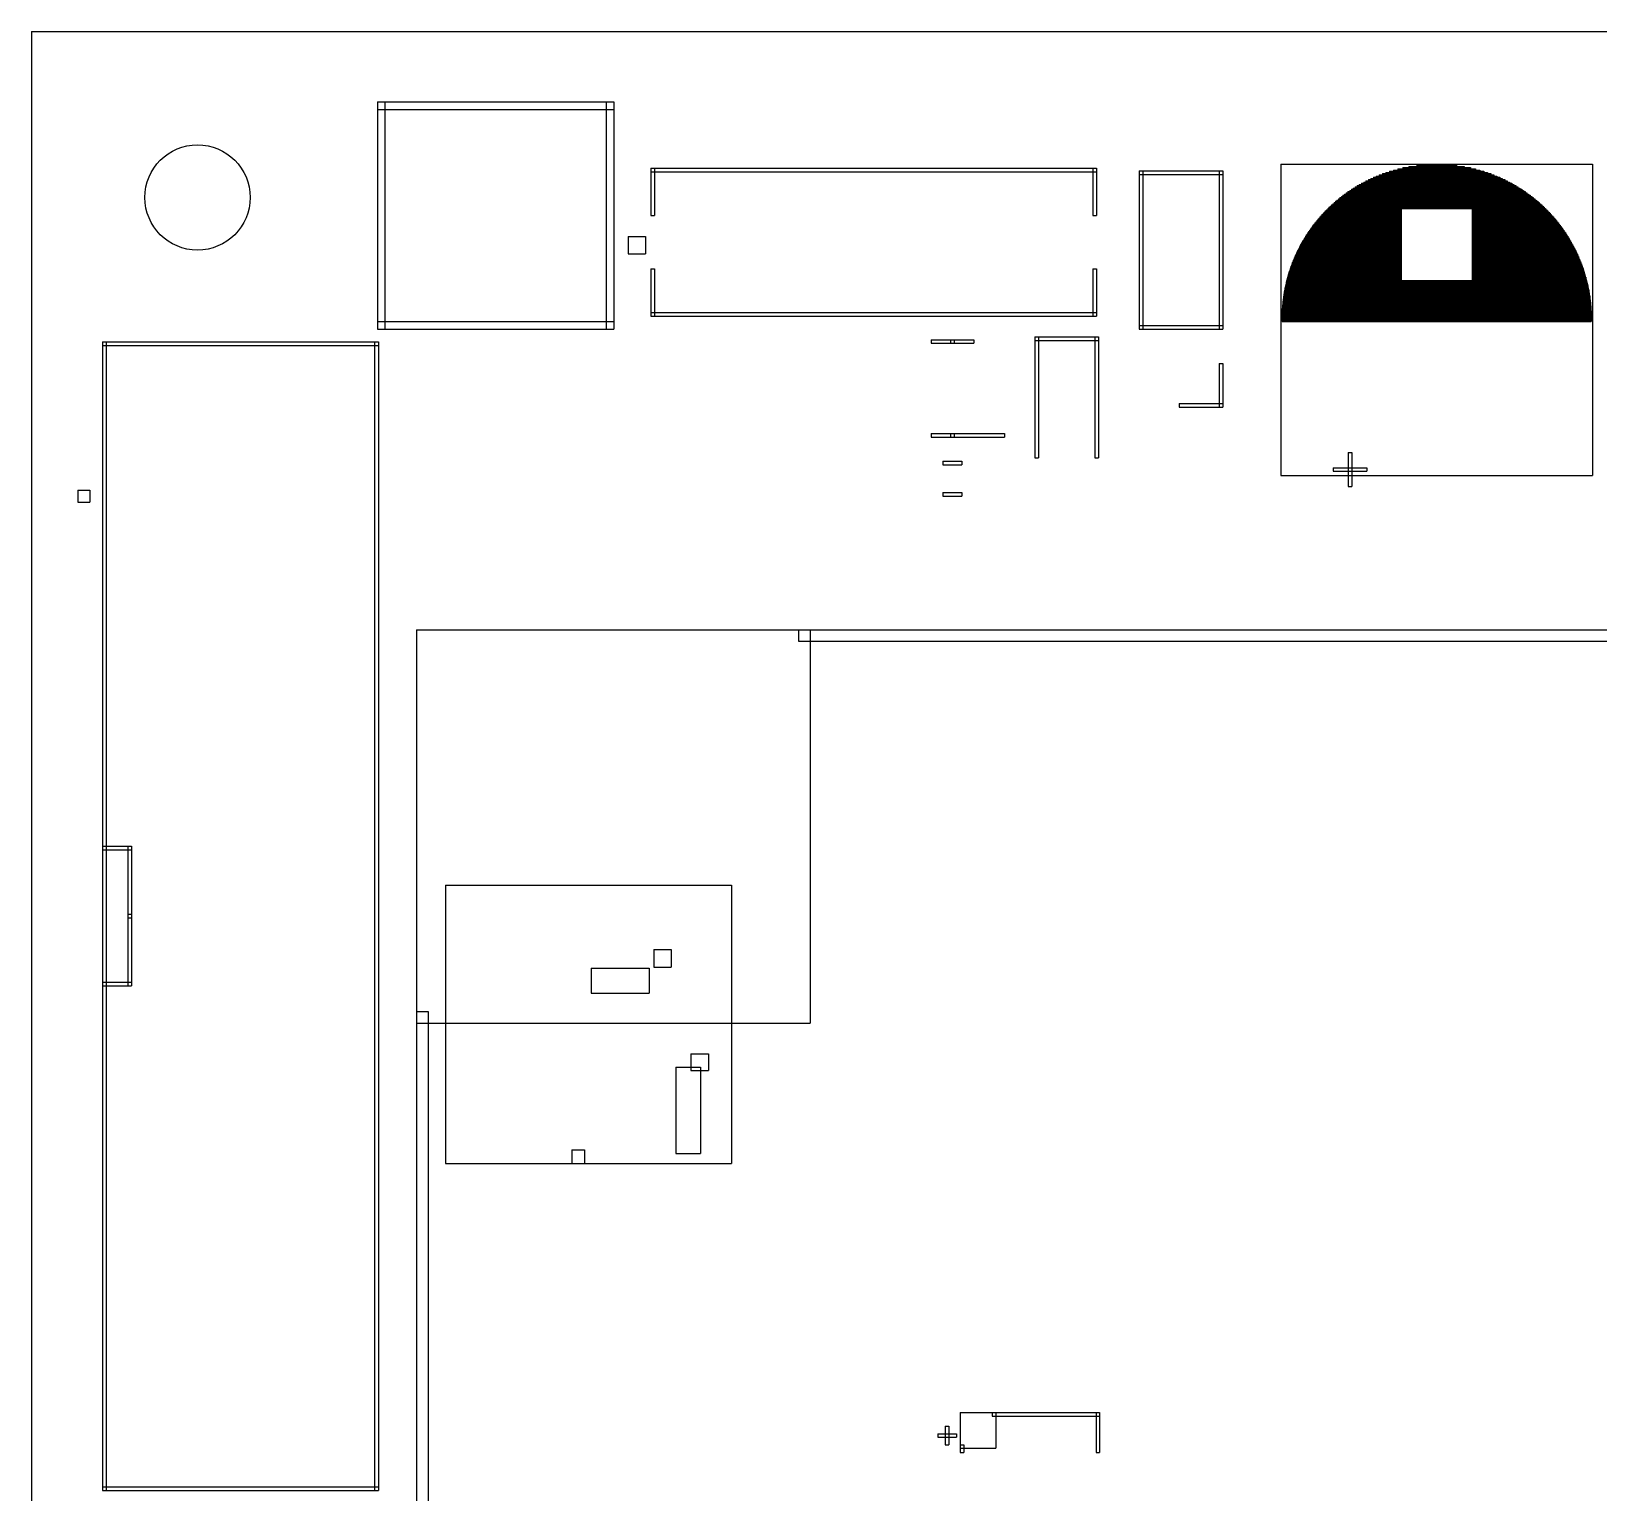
# Model space of a CAD drawing. Header units: metres. Extents: x 0 to 3919, y -3486 to 0.
# Drawn here: x 0 to 2052, y -1913 to 0 of the extents above; entities that cross this region are included whole.
import ezdxf

# ---------------------------------------------------------------- set-up
doc = ezdxf.new("R2010")
doc.units = ezdxf.units.M

msp = doc.modelspace()

# ---------------------------------------------------------------- linework, layer by layer
for q in [(3919.291339, 0), (0, -3486.220472)]:
    msp.add_line((0, 0), q)
msp.add_circle((217.519685, -217.519685), 68.897638)
at = {"layer": '1'}
for p, q in [((452.926496, -92.420472), (762.532795, -92.420472)), ((452.926496, -92.420472), (452.926496, -102.420472)), ((452.926496, -92.420472), (462.926496, -92.420472)), ((452.926496, -92.420472), (452.926496, -389.822047)), ((452.926496, -102.420472), (762.532795, -102.420472)), ((462.926496, -92.420472), (462.926496, -389.822047)), ((752.532795, -92.420472), (762.532795, -92.420472)), ((752.532795, -92.420472), (752.532795, -389.822047)), ((762.532795, -92.420472), (762.532795, -389.822047)), ((762.532795, -92.420472), (762.532795, -102.420472)), ((810.815354, -179.076417), (815.815354, -179.076417)), ((810.815354, -179.076417), (810.815354, -241.163031)), ((810.815354, -179.076417), (1394.555512, -179.076417)), ((810.815354, -179.076417), (810.815354, -184.076417)), ((810.815354, -184.076417), (1394.555512, -184.076417)), ((815.815354, -179.076417), (815.815354, -241.163031)), ((1389.555512, -179.076417), (1394.555512, -179.076417)), ((1389.555512, -179.076417), (1389.555512, -241.163031)), ((1394.555512, -179.076417), (1394.555512, -184.076417)), ((1394.555512, -179.076417), (1394.555512, -241.163031)), ((1450.19685, -182.75752), (1454.92126, -182.75752)), ((1450.19685, -182.75752), (1450.19685, -389.844134)), ((1450.19685, -182.75752), (1559.645669, -182.75752)), ((1450.19685, -182.75752), (1450.19685, -187.481929)), ((1454.92126, -182.75752), (1454.92126, -389.844134)), ((1554.92126, -182.75752), (1559.645669, -182.75752)), ((1554.92126, -182.75752), (1554.92126, -389.844134)), ((1559.645669, -182.75752), (1559.645669, -187.481929)), ((1559.645669, -182.75752), (1559.645669, -389.844134)), ((1635.629921, -173.727441), (2043.503937, -173.727441)), ((1635.629921, -173.727441), (1635.629921, -581.601457)), ((1777.755906, -183.13689), (1901.377953, -183.13689)), ((1777.755906, -183.13689), (1777.755906, -187.861299)), ((1782.952756, -181.562087), (1896.181102, -181.562087)), ((1782.952756, -181.562087), (1782.952756, -186.286496)), ((1788.779528, -179.987283), (1890.354331, -179.987283)), ((1788.779528, -179.987283), (1788.779528, -184.711693)), ((1795.393701, -178.41248), (1883.740157, -178.41248)), ((1795.393701, -178.41248), (1795.393701, -183.13689)), ((1795.393701, -183.13689), (1883.740157, -183.13689)), ((1803.267717, -176.837677), (1875.866142, -176.837677)), ((1803.267717, -176.837677), (1803.267717, -181.562087)), ((1803.267717, -181.562087), (1875.866142, -181.562087)), ((1813.622047, -175.262874), (1865.511811, -175.262874)), ((1813.622047, -175.262874), (1813.622047, -179.987283)), ((1813.622047, -179.987283), (1865.511811, -179.987283)), ((1865.511811, -175.262874), (1865.511811, -179.987283)), ((1875.866142, -176.837677), (1875.866142, -181.562087)), ((1883.740157, -178.41248), (1883.740157, -183.13689)), ((1890.354331, -179.987283), (1890.354331, -184.711693)), ((1896.181102, -181.562087), (1896.181102, -186.286496)), ((1901.377953, -183.13689), (1901.377953, -187.861299)), ((2043.503937, -173.727441), (2043.503937, -581.601457)), ((1450.19685, -187.481929), (1559.645669, -187.481929)), ((1733.070866, -203.609331), (1946.062992, -203.609331)), ((1733.070866, -203.609331), (1733.070866, -208.33374)), ((1735.669291, -202.034528), (1943.464567, -202.034528)), ((1735.669291, -202.034528), (1735.669291, -206.758937)), ((1738.385827, -200.459724), (1940.748031, -200.459724)), ((1738.385827, -200.459724), (1738.385827, -205.184134)), ((1741.181102, -198.884921), (1937.952756, -198.884921)), ((1741.181102, -198.884921), (1741.181102, -203.609331)), ((1741.181102, -203.609331), (1937.952756, -203.609331)), ((1744.094488, -197.310118), (1935.03937, -197.310118)), ((1744.094488, -197.310118), (1744.094488, -202.034528)), ((1744.094488, -202.034528), (1935.03937, -202.034528)), ((1747.086614, -195.735315), (1932.047244, -195.735315)), ((1747.086614, -195.735315), (1747.086614, -200.459724)), ((1747.086614, -200.459724), (1932.047244, -200.459724)), ((1750.23622, -194.160512), (1928.897638, -194.160512)), ((1750.23622, -194.160512), (1750.23622, -198.884921)), ((1750.23622, -198.884921), (1928.897638, -198.884921)), ((1753.543307, -192.585709), (1925.590551, -192.585709)), ((1753.543307, -192.585709), (1753.543307, -197.310118)), ((1753.543307, -197.310118), (1925.590551, -197.310118)), ((1757.007874, -191.010906), (1922.125984, -191.010906)), ((1757.007874, -191.010906), (1757.007874, -195.735315)), ((1757.007874, -195.735315), (1922.125984, -195.735315)), ((1760.669291, -189.436102), (1918.464567, -189.436102)), ((1760.669291, -189.436102), (1760.669291, -194.160512)), ((1760.669291, -194.160512), (1918.464567, -194.160512)), ((1764.527559, -187.861299), (1914.606299, -187.861299)), ((1764.527559, -187.861299), (1764.527559, -192.585709)), ((1764.527559, -192.585709), (1914.606299, -192.585709)), ((1768.622047, -186.286496), (1910.511811, -186.286496)), ((1768.622047, -186.286496), (1768.622047, -191.010906)), ((1768.622047, -191.010906), (1910.511811, -191.010906)), ((1773.031496, -184.711693), (1906.102362, -184.711693)), ((1773.031496, -184.711693), (1773.031496, -189.436102)), ((1773.031496, -189.436102), (1906.102362, -189.436102)), ((1777.755906, -187.861299), (1901.377953, -187.861299)), ((1782.952756, -186.286496), (1896.181102, -186.286496)), ((1788.779528, -184.711693), (1890.354331, -184.711693)), ((1906.102362, -184.711693), (1906.102362, -189.436102)), ((1910.511811, -186.286496), (1910.511811, -191.010906)), ((1914.606299, -187.861299), (1914.606299, -192.585709)), ((1918.464567, -189.436102), (1918.464567, -194.160512)), ((1922.125984, -191.010906), (1922.125984, -195.735315)), ((1925.590551, -192.585709), (1925.590551, -197.310118)), ((1928.897638, -194.160512), (1928.897638, -198.884921)), ((1932.047244, -195.735315), (1932.047244, -200.459724)), ((1935.03937, -197.310118), (1935.03937, -202.034528)), ((1937.952756, -198.884921), (1937.952756, -203.609331)), ((1940.748031, -200.459724), (1940.748031, -205.184134)), ((1943.464567, -202.034528), (1943.464567, -206.758937)), ((1946.062992, -203.609331), (1946.062992, -208.33374)), ((1703.661417, -225.656575), (1975.472441, -225.656575)), ((1703.661417, -225.656575), (1703.661417, -230.380984)), ((1705.433071, -224.081772), (1973.700787, -224.081772)), ((1705.433071, -224.081772), (1705.433071, -228.806181)), ((1707.244094, -222.506969), (1971.889764, -222.506969)), ((1707.244094, -222.506969), (1707.244094, -227.231378)), ((1709.094488, -220.932165), (1970.03937, -220.932165)), ((1709.094488, -220.932165), (1709.094488, -225.656575)), ((1709.094488, -225.656575), (1970.03937, -225.656575)), ((1710.984252, -219.357362), (1968.149606, -219.357362)), ((1710.984252, -219.357362), (1710.984252, -224.081772)), ((1710.984252, -224.081772), (1968.149606, -224.081772)), ((1712.952756, -217.782559), (1966.181102, -217.782559)), ((1712.952756, -217.782559), (1712.952756, -222.506969)), ((1712.952756, -222.506969), (1966.181102, -222.506969)), ((1714.92126, -216.207756), (1964.212598, -216.207756)), ((1714.92126, -216.207756), (1714.92126, -220.932165)), ((1714.92126, -220.932165), (1964.212598, -220.932165)), ((1716.968504, -214.632953), (1962.165354, -214.632953)), ((1716.968504, -214.632953), (1716.968504, -219.357362)), ((1716.968504, -219.357362), (1962.165354, -219.357362)), ((1719.094488, -213.05815), (1960.03937, -213.05815)), ((1719.094488, -213.05815), (1719.094488, -217.782559)), ((1719.094488, -217.782559), (1960.03937, -217.782559)), ((1721.259843, -211.483346), (1957.874016, -211.483346)), ((1721.259843, -211.483346), (1721.259843, -216.207756)), ((1721.259843, -216.207756), (1957.874016, -216.207756)), ((1723.464567, -209.908543), (1955.669291, -209.908543)), ((1723.464567, -209.908543), (1723.464567, -214.632953)), ((1723.464567, -214.632953), (1955.669291, -214.632953)), ((1725.787402, -208.33374), (1953.346457, -208.33374)), ((1725.787402, -208.33374), (1725.787402, -213.05815)), ((1725.787402, -213.05815), (1953.346457, -213.05815)), ((1728.149606, -206.758937), (1950.984252, -206.758937)), ((1728.149606, -206.758937), (1728.149606, -211.483346)), ((1728.149606, -211.483346), (1950.984252, -211.483346)), ((1730.551181, -205.184134), (1948.582677, -205.184134)), ((1730.551181, -205.184134), (1730.551181, -209.908543)), ((1730.551181, -209.908543), (1948.582677, -209.908543)), ((1733.070866, -208.33374), (1946.062992, -208.33374)), ((1735.669291, -206.758937), (1943.464567, -206.758937)), ((1738.385827, -205.184134), (1940.748031, -205.184134)), ((1948.582677, -205.184134), (1948.582677, -209.908543)), ((1950.984252, -206.758937), (1950.984252, -211.483346)), ((1953.346457, -208.33374), (1953.346457, -213.05815)), ((1955.669291, -209.908543), (1955.669291, -214.632953)), ((1957.874016, -211.483346), (1957.874016, -216.207756)), ((1960.03937, -213.05815), (1960.03937, -217.782559)), ((1962.165354, -214.632953), (1962.165354, -219.357362)), ((1964.212598, -216.207756), (1964.212598, -220.932165)), ((1966.181102, -217.782559), (1966.181102, -222.506969)), ((1968.149606, -219.357362), (1968.149606, -224.081772)), ((1970.03937, -220.932165), (1970.03937, -225.656575)), ((1971.889764, -222.506969), (1971.889764, -227.231378)), ((1973.700787, -224.081772), (1973.700787, -228.806181)), ((1975.472441, -225.656575), (1975.472441, -230.380984)), ((810.815354, -241.163031), (815.815354, -241.163031)), ((1389.555512, -241.163031), (1394.555512, -241.163031)), ((1683.976378, -246.129016), (1793.070866, -246.129016)), ((1683.976378, -246.129016), (1683.976378, -250.853425)), ((1685.314961, -244.554213), (1793.070866, -244.554213)), ((1685.314961, -244.554213), (1685.314961, -249.278622)), ((1686.653543, -242.979409), (1793.070866, -242.979409)), ((1686.653543, -242.979409), (1686.653543, -247.703819)), ((1688.031496, -241.404606), (1793.070866, -241.404606)), ((1688.031496, -241.404606), (1688.031496, -246.129016)), ((1688.031496, -246.129016), (1793.070866, -246.129016)), ((1689.448819, -239.829803), (1793.070866, -239.829803)), ((1689.448819, -239.829803), (1689.448819, -244.554213)), ((1689.448819, -244.554213), (1793.070866, -244.554213)), ((1690.905512, -238.255), (1793.070866, -238.255)), ((1690.905512, -238.255), (1690.905512, -242.979409)), ((1690.905512, -242.979409), (1793.070866, -242.979409)), ((1692.362205, -236.680197), (1793.070866, -236.680197)), ((1692.362205, -236.680197), (1692.362205, -241.404606)), ((1692.362205, -241.404606), (1793.070866, -241.404606)), ((1693.897638, -235.105394), (1793.070866, -235.105394)), ((1693.897638, -235.105394), (1693.897638, -239.829803)), ((1693.897638, -239.829803), (1793.070866, -239.829803)), ((1695.433071, -233.530591), (1793.070866, -233.530591)), ((1695.433071, -233.530591), (1695.433071, -238.255)), ((1695.433071, -238.255), (1793.070866, -238.255)), ((1697.007874, -231.955787), (1793.070866, -231.955787)), ((1697.007874, -231.955787), (1697.007874, -236.680197)), ((1697.007874, -236.680197), (1793.070866, -236.680197)), ((1698.622047, -230.380984), (1793.070866, -230.380984)), ((1698.622047, -230.380984), (1698.622047, -235.105394)), ((1698.622047, -235.105394), (1793.070866, -235.105394)), ((1700.275591, -228.806181), (1793.070866, -228.806181)), ((1700.275591, -228.806181), (1700.275591, -233.530591)), ((1700.275591, -233.530591), (1793.070866, -233.530591)), ((1701.929134, -227.231378), (1977.204724, -227.231378)), ((1701.929134, -227.231378), (1701.929134, -231.955787)), ((1701.929134, -231.955787), (1977.204724, -231.955787)), ((1703.661417, -230.380984), (1975.472441, -230.380984)), ((1705.433071, -228.806181), (1973.700787, -228.806181)), ((1707.244094, -227.231378), (1971.889764, -227.231378)), ((1793.070866, -228.806181), (1793.070866, -233.530591)), ((1793.070866, -230.380984), (1793.070866, -235.105394)), ((1793.070866, -231.955787), (1793.070866, -236.680197)), ((1793.070866, -233.530591), (1793.070866, -238.255)), ((1793.070866, -235.105394), (1793.070866, -239.829803)), ((1793.070866, -236.680197), (1793.070866, -241.404606)), ((1793.070866, -238.255), (1793.070866, -242.979409)), ((1793.070866, -239.829803), (1793.070866, -244.554213)), ((1793.070866, -241.404606), (1793.070866, -246.129016)), ((1793.070866, -242.979409), (1793.070866, -247.703819)), ((1793.070866, -244.554213), (1793.070866, -249.278622)), ((1793.070866, -246.129016), (1793.070866, -250.853425)), ((1886.062992, -228.806181), (1978.858268, -228.806181)), ((1886.062992, -228.806181), (1886.062992, -233.530591)), ((1886.062992, -230.380984), (1980.511811, -230.380984)), ((1886.062992, -230.380984), (1886.062992, -235.105394)), ((1886.062992, -231.955787), (1982.125984, -231.955787)), ((1886.062992, -231.955787), (1886.062992, -236.680197)), ((1886.062992, -233.530591), (1983.700787, -233.530591)), ((1886.062992, -233.530591), (1886.062992, -238.255)), ((1886.062992, -233.530591), (1978.858268, -233.530591)), ((1886.062992, -235.105394), (1985.23622, -235.105394)), ((1886.062992, -235.105394), (1886.062992, -239.829803)), ((1886.062992, -235.105394), (1980.511811, -235.105394)), ((1886.062992, -236.680197), (1986.771654, -236.680197)), ((1886.062992, -236.680197), (1886.062992, -241.404606)), ((1886.062992, -236.680197), (1982.125984, -236.680197)), ((1886.062992, -238.255), (1988.228346, -238.255)), ((1886.062992, -238.255), (1886.062992, -242.979409)), ((1886.062992, -238.255), (1983.700787, -238.255)), ((1886.062992, -239.829803), (1989.685039, -239.829803)), ((1886.062992, -239.829803), (1886.062992, -244.554213)), ((1886.062992, -239.829803), (1985.23622, -239.829803)), ((1886.062992, -241.404606), (1986.771654, -241.404606)), ((1886.062992, -241.404606), (1991.102362, -241.404606)), ((1886.062992, -241.404606), (1886.062992, -246.129016)), ((1886.062992, -242.979409), (1992.480315, -242.979409)), ((1886.062992, -242.979409), (1886.062992, -247.703819)), ((1886.062992, -242.979409), (1988.228346, -242.979409)), ((1886.062992, -244.554213), (1989.685039, -244.554213)), ((1886.062992, -244.554213), (1993.818898, -244.554213)), ((1886.062992, -244.554213), (1886.062992, -249.278622)), ((1886.062992, -246.129016), (1995.15748, -246.129016)), ((1886.062992, -246.129016), (1886.062992, -250.853425)), ((1886.062992, -246.129016), (1991.102362, -246.129016)), ((1977.204724, -227.231378), (1977.204724, -231.955787)), ((1978.858268, -228.806181), (1978.858268, -233.530591)), ((1980.511811, -230.380984), (1980.511811, -235.105394)), ((1982.125984, -231.955787), (1982.125984, -236.680197)), ((1983.700787, -233.530591), (1983.700787, -238.255)), ((1985.23622, -235.105394), (1985.23622, -239.829803)), ((1986.771654, -236.680197), (1986.771654, -241.404606)), ((1988.228346, -238.255), (1988.228346, -242.979409)), ((1989.685039, -239.829803), (1989.685039, -244.554213)), ((1991.102362, -241.404606), (1991.102362, -246.129016)), ((1992.480315, -242.979409), (1992.480315, -247.703819)), ((1993.818898, -244.554213), (1993.818898, -249.278622)), ((1995.15748, -246.129016), (1995.15748, -250.853425)), ((1668.976378, -266.601457), (1793.070866, -266.601457)), ((1668.976378, -266.601457), (1668.976378, -271.325866)), ((1670, -265.026654), (1793.070866, -265.026654)), ((1670, -265.026654), (1670, -269.751063)), ((1671.023622, -263.45185), (1793.070866, -263.45185)), ((1671.023622, -263.45185), (1671.023622, -268.17626)), ((1672.086614, -261.877047), (1793.070866, -261.877047)), ((1672.086614, -261.877047), (1672.086614, -266.601457)), ((1672.086614, -266.601457), (1793.070866, -266.601457)), ((1673.188976, -260.302244), (1793.070866, -260.302244)), ((1673.188976, -260.302244), (1673.188976, -265.026654)), ((1673.188976, -265.026654), (1793.070866, -265.026654)), ((1674.291339, -258.727441), (1793.070866, -258.727441)), ((1674.291339, -258.727441), (1674.291339, -263.45185)), ((1674.291339, -263.45185), (1793.070866, -263.45185)), ((1675.393701, -257.152638), (1793.070866, -257.152638)), ((1675.393701, -257.152638), (1675.393701, -261.877047)), ((1675.393701, -261.877047), (1793.070866, -261.877047)), ((1676.574803, -255.577835), (1793.070866, -255.577835)), ((1676.574803, -255.577835), (1676.574803, -260.302244)), ((1676.574803, -260.302244), (1793.070866, -260.302244)), ((1677.755906, -254.003031), (1793.070866, -254.003031)), ((1677.755906, -254.003031), (1677.755906, -258.727441)), ((1677.755906, -258.727441), (1793.070866, -258.727441)), ((1678.937008, -252.428228), (1793.070866, -252.428228)), ((1678.937008, -252.428228), (1678.937008, -257.152638)), ((1678.937008, -257.152638), (1793.070866, -257.152638)), ((1680.15748, -250.853425), (1793.070866, -250.853425)), ((1680.15748, -250.853425), (1680.15748, -255.577835)), ((1680.15748, -255.577835), (1793.070866, -255.577835)), ((1681.417323, -249.278622), (1793.070866, -249.278622)), ((1681.417323, -249.278622), (1681.417323, -254.003031)), ((1681.417323, -254.003031), (1793.070866, -254.003031)), ((1682.677165, -247.703819), (1793.070866, -247.703819)), ((1682.677165, -247.703819), (1682.677165, -252.428228)), ((1682.677165, -252.428228), (1793.070866, -252.428228)), ((1683.976378, -250.853425), (1793.070866, -250.853425)), ((1685.314961, -249.278622), (1793.070866, -249.278622)), ((1686.653543, -247.703819), (1793.070866, -247.703819)), ((1793.070866, -247.703819), (1793.070866, -252.428228)), ((1793.070866, -249.278622), (1793.070866, -254.003031)), ((1793.070866, -250.853425), (1793.070866, -255.577835)), ((1793.070866, -252.428228), (1793.070866, -257.152638)), ((1793.070866, -254.003031), (1793.070866, -258.727441)), ((1793.070866, -255.577835), (1793.070866, -260.302244)), ((1793.070866, -257.152638), (1793.070866, -261.877047)), ((1793.070866, -258.727441), (1793.070866, -263.45185)), ((1793.070866, -260.302244), (1793.070866, -265.026654)), ((1793.070866, -261.877047), (1793.070866, -266.601457)), ((1793.070866, -263.45185), (1793.070866, -268.17626)), ((1793.070866, -265.026654), (1793.070866, -269.751063)), ((1793.070866, -266.601457), (1793.070866, -271.325866)), ((1886.062992, -247.703819), (1992.480315, -247.703819)), ((1886.062992, -247.703819), (1996.456693, -247.703819)), ((1886.062992, -247.703819), (1886.062992, -252.428228)), ((1886.062992, -249.278622), (1997.716535, -249.278622)), ((1886.062992, -249.278622), (1886.062992, -254.003031)), ((1886.062992, -249.278622), (1993.818898, -249.278622)), ((1886.062992, -250.853425), (1995.15748, -250.853425)), ((1886.062992, -250.853425), (1998.976378, -250.853425)), ((1886.062992, -250.853425), (1886.062992, -255.577835)), ((1886.062992, -252.428228), (1996.456693, -252.428228)), ((1886.062992, -252.428228), (2000.19685, -252.428228)), ((1886.062992, -252.428228), (1886.062992, -257.152638)), ((1886.062992, -254.003031), (2001.377953, -254.003031)), ((1886.062992, -254.003031), (1886.062992, -258.727441)), ((1886.062992, -254.003031), (1997.716535, -254.003031)), ((1886.062992, -255.577835), (1998.976378, -255.577835)), ((1886.062992, -255.577835), (2002.559055, -255.577835)), ((1886.062992, -255.577835), (1886.062992, -260.302244)), ((1886.062992, -257.152638), (2000.19685, -257.152638)), ((1886.062992, -257.152638), (2003.740157, -257.152638)), ((1886.062992, -257.152638), (1886.062992, -261.877047)), ((1886.062992, -258.727441), (2001.377953, -258.727441)), ((1886.062992, -258.727441), (2004.84252, -258.727441)), ((1886.062992, -258.727441), (1886.062992, -263.45185)), ((1886.062992, -260.302244), (2005.944882, -260.302244)), ((1886.062992, -260.302244), (1886.062992, -265.026654)), ((1886.062992, -260.302244), (2002.559055, -260.302244)), ((1886.062992, -261.877047), (2007.047244, -261.877047)), ((1886.062992, -261.877047), (1886.062992, -266.601457)), ((1886.062992, -261.877047), (2003.740157, -261.877047)), ((1886.062992, -263.45185), (2008.110236, -263.45185)), ((1886.062992, -263.45185), (1886.062992, -268.17626)), ((1886.062992, -263.45185), (2004.84252, -263.45185)), ((1886.062992, -265.026654), (2005.944882, -265.026654)), ((1886.062992, -265.026654), (2009.133858, -265.026654)), ((1886.062992, -265.026654), (1886.062992, -269.751063)), ((1886.062992, -266.601457), (2007.047244, -266.601457)), ((1886.062992, -266.601457), (2010.15748, -266.601457)), ((1886.062992, -266.601457), (1886.062992, -271.325866)), ((1996.456693, -247.703819), (1996.456693, -252.428228)), ((1997.716535, -249.278622), (1997.716535, -254.003031)), ((1998.976378, -250.853425), (1998.976378, -255.577835)), ((2000.19685, -252.428228), (2000.19685, -257.152638)), ((2001.377953, -254.003031), (2001.377953, -258.727441)), ((2002.559055, -255.577835), (2002.559055, -260.302244)), ((2003.740157, -257.152638), (2003.740157, -261.877047)), ((2004.84252, -258.727441), (2004.84252, -263.45185)), ((2005.944882, -260.302244), (2005.944882, -265.026654)), ((2007.047244, -261.877047), (2007.047244, -266.601457)), ((2008.110236, -263.45185), (2008.110236, -268.17626)), ((2009.133858, -265.026654), (2009.133858, -269.751063)), ((2010.15748, -266.601457), (2010.15748, -271.325866)), ((781.212205, -268.528386), (804.158661, -268.528386)), ((781.212205, -268.528386), (781.212205, -291.474843)), ((804.158661, -268.528386), (804.158661, -291.474843)), ((1657.519685, -287.073898), (1793.070866, -287.073898)), ((1657.519685, -287.073898), (1657.519685, -291.798307)), ((1658.267717, -285.499094), (1793.070866, -285.499094)), ((1658.267717, -285.499094), (1658.267717, -290.223504)), ((1659.055118, -283.924291), (1793.070866, -283.924291)), ((1659.055118, -283.924291), (1659.055118, -288.648701)), ((1659.88189, -282.349488), (1793.070866, -282.349488)), ((1659.88189, -282.349488), (1659.88189, -287.073898)), ((1659.88189, -287.073898), (1793.070866, -287.073898)), ((1660.708661, -280.774685), (1793.070866, -280.774685)), ((1660.708661, -280.774685), (1660.708661, -285.499094)), ((1660.708661, -285.499094), (1793.070866, -285.499094)), ((1661.535433, -279.199882), (1793.070866, -279.199882)), ((1661.535433, -279.199882), (1661.535433, -283.924291)), ((1661.535433, -283.924291), (1793.070866, -283.924291)), ((1662.401575, -277.625079), (1793.070866, -277.625079)), ((1662.401575, -277.625079), (1662.401575, -282.349488)), ((1662.401575, -282.349488), (1793.070866, -282.349488)), ((1663.307087, -276.050276), (1793.070866, -276.050276)), ((1663.307087, -276.050276), (1663.307087, -280.774685)), ((1663.307087, -280.774685), (1793.070866, -280.774685)), ((1664.173228, -274.475472), (1793.070866, -274.475472)), ((1664.173228, -274.475472), (1664.173228, -279.199882)), ((1664.173228, -279.199882), (1793.070866, -279.199882)), ((1665.11811, -272.900669), (1793.070866, -272.900669)), ((1665.11811, -272.900669), (1665.11811, -277.625079)), ((1665.11811, -277.625079), (1793.070866, -277.625079)), ((1666.062992, -271.325866), (1793.070866, -271.325866)), ((1666.062992, -271.325866), (1666.062992, -276.050276)), ((1666.062992, -276.050276), (1793.070866, -276.050276)), ((1667.007874, -269.751063), (1793.070866, -269.751063)), ((1667.007874, -269.751063), (1667.007874, -274.475472)), ((1667.007874, -274.475472), (1793.070866, -274.475472)), ((1667.992126, -268.17626), (1793.070866, -268.17626)), ((1667.992126, -268.17626), (1667.992126, -272.900669)), ((1667.992126, -272.900669), (1793.070866, -272.900669)), ((1668.976378, -271.325866), (1793.070866, -271.325866)), ((1670, -269.751063), (1793.070866, -269.751063)), ((1671.023622, -268.17626), (1793.070866, -268.17626)), ((1793.070866, -268.17626), (1793.070866, -272.900669)), ((1793.070866, -269.751063), (1793.070866, -274.475472)), ((1793.070866, -271.325866), (1793.070866, -276.050276)), ((1793.070866, -272.900669), (1793.070866, -277.625079)), ((1793.070866, -274.475472), (1793.070866, -279.199882)), ((1793.070866, -276.050276), (1793.070866, -280.774685)), ((1793.070866, -277.625079), (1793.070866, -282.349488)), ((1793.070866, -279.199882), (1793.070866, -283.924291)), ((1793.070866, -280.774685), (1793.070866, -285.499094)), ((1793.070866, -282.349488), (1793.070866, -287.073898)), ((1793.070866, -283.924291), (1793.070866, -288.648701)), ((1793.070866, -285.499094), (1793.070866, -290.223504)), ((1793.070866, -287.073898), (1793.070866, -291.798307)), ((1886.062992, -268.17626), (2011.141732, -268.17626)), ((1886.062992, -268.17626), (1886.062992, -272.900669)), ((1886.062992, -268.17626), (2008.110236, -268.17626)), ((1886.062992, -269.751063), (2009.133858, -269.751063)), ((1886.062992, -269.751063), (2012.125984, -269.751063)), ((1886.062992, -269.751063), (1886.062992, -274.475472)), ((1886.062992, -271.325866), (2013.070866, -271.325866)), ((1886.062992, -271.325866), (1886.062992, -276.050276)), ((1886.062992, -271.325866), (2010.15748, -271.325866)), ((1886.062992, -272.900669), (2011.141732, -272.900669)), ((1886.062992, -272.900669), (2014.015748, -272.900669)), ((1886.062992, -272.900669), (1886.062992, -277.625079)), ((1886.062992, -274.475472), (2012.125984, -274.475472)), ((1886.062992, -274.475472), (2014.96063, -274.475472)), ((1886.062992, -274.475472), (1886.062992, -279.199882)), ((1886.062992, -276.050276), (2015.826772, -276.050276)), ((1886.062992, -276.050276), (1886.062992, -280.774685)), ((1886.062992, -276.050276), (2013.070866, -276.050276)), ((1886.062992, -277.625079), (2016.732283, -277.625079)), ((1886.062992, -277.625079), (1886.062992, -282.349488)), ((1886.062992, -277.625079), (2014.015748, -277.625079)), ((1886.062992, -279.199882), (2017.598425, -279.199882)), ((1886.062992, -279.199882), (1886.062992, -283.924291)), ((1886.062992, -279.199882), (2014.96063, -279.199882)), ((1886.062992, -280.774685), (2015.826772, -280.774685)), ((1886.062992, -280.774685), (2018.425197, -280.774685)), ((1886.062992, -280.774685), (1886.062992, -285.499094)), ((1886.062992, -282.349488), (2016.732283, -282.349488)), ((1886.062992, -282.349488), (2019.251969, -282.349488)), ((1886.062992, -282.349488), (1886.062992, -287.073898)), ((1886.062992, -283.924291), (2020.07874, -283.924291)), ((1886.062992, -283.924291), (1886.062992, -288.648701)), ((1886.062992, -283.924291), (2017.598425, -283.924291)), ((1886.062992, -285.499094), (2018.425197, -285.499094)), ((1886.062992, -285.499094), (2020.866142, -285.499094)), ((1886.062992, -285.499094), (1886.062992, -290.223504)), ((1886.062992, -287.073898), (2021.614173, -287.073898)), ((1886.062992, -287.073898), (1886.062992, -291.798307)), ((1886.062992, -287.073898), (2019.251969, -287.073898)), ((2011.141732, -268.17626), (2011.141732, -272.900669)), ((2012.125984, -269.751063), (2012.125984, -274.475472)), ((2013.070866, -271.325866), (2013.070866, -276.050276)), ((2014.015748, -272.900669), (2014.015748, -277.625079)), ((2014.96063, -274.475472), (2014.96063, -279.199882)), ((2015.826772, -276.050276), (2015.826772, -280.774685)), ((2016.732283, -277.625079), (2016.732283, -282.349488)), ((2017.598425, -279.199882), (2017.598425, -283.924291)), ((2018.425197, -280.774685), (2018.425197, -285.499094)), ((2019.251969, -282.349488), (2019.251969, -287.073898)), ((2020.07874, -283.924291), (2020.07874, -288.648701)), ((2020.866142, -285.499094), (2020.866142, -290.223504)), ((2021.614173, -287.073898), (2021.614173, -291.798307)), ((781.212205, -291.474843), (804.158661, -291.474843)), ((1648.897638, -307.546339), (1793.070866, -307.546339)), ((1648.897638, -307.546339), (1648.897638, -312.270748)), ((1649.488189, -305.971535), (1793.070866, -305.971535)), ((1649.488189, -305.971535), (1649.488189, -310.695945)), ((1650.03937, -304.396732), (1793.070866, -304.396732)), ((1650.03937, -304.396732), (1650.03937, -309.121142)), ((1650.669291, -302.821929), (1793.070866, -302.821929)), ((1650.669291, -302.821929), (1650.669291, -307.546339)), ((1650.669291, -307.546339), (1793.070866, -307.546339)), ((1651.259843, -301.247126), (1793.070866, -301.247126)), ((1651.259843, -301.247126), (1651.259843, -305.971535)), ((1651.259843, -305.971535), (1793.070866, -305.971535)), ((1651.889764, -299.672323), (1793.070866, -299.672323)), ((1651.889764, -299.672323), (1651.889764, -304.396732)), ((1651.889764, -304.396732), (1793.070866, -304.396732)), ((1652.559055, -298.09752), (1793.070866, -298.09752)), ((1652.559055, -298.09752), (1652.559055, -302.821929)), ((1652.559055, -302.821929), (1793.070866, -302.821929)), ((1653.188976, -296.522717), (1793.070866, -296.522717)), ((1653.188976, -296.522717), (1653.188976, -301.247126)), ((1653.188976, -301.247126), (1793.070866, -301.247126)), ((1653.858268, -294.947913), (1793.070866, -294.947913)), ((1653.858268, -294.947913), (1653.858268, -299.672323)), ((1653.858268, -299.672323), (1793.070866, -299.672323)), ((1654.566929, -293.37311), (1793.070866, -293.37311)), ((1654.566929, -293.37311), (1654.566929, -298.09752)), ((1654.566929, -298.09752), (1793.070866, -298.09752)), ((1655.275591, -291.798307), (1793.070866, -291.798307)), ((1655.275591, -291.798307), (1655.275591, -296.522717)), ((1655.275591, -296.522717), (1793.070866, -296.522717)), ((1655.984252, -290.223504), (1793.070866, -290.223504)), ((1655.984252, -290.223504), (1655.984252, -294.947913)), ((1655.984252, -294.947913), (1793.070866, -294.947913)), ((1656.732283, -288.648701), (1793.070866, -288.648701)), ((1656.732283, -288.648701), (1656.732283, -293.37311)), ((1656.732283, -293.37311), (1793.070866, -293.37311)), ((1657.519685, -291.798307), (1793.070866, -291.798307)), ((1658.267717, -290.223504), (1793.070866, -290.223504)), ((1659.055118, -288.648701), (1793.070866, -288.648701)), ((1793.070866, -288.648701), (1793.070866, -293.37311)), ((1793.070866, -290.223504), (1793.070866, -294.947913)), ((1793.070866, -291.798307), (1793.070866, -296.522717)), ((1793.070866, -293.37311), (1793.070866, -298.09752)), ((1793.070866, -294.947913), (1793.070866, -299.672323)), ((1793.070866, -296.522717), (1793.070866, -301.247126)), ((1793.070866, -298.09752), (1793.070866, -302.821929)), ((1793.070866, -299.672323), (1793.070866, -304.396732)), ((1793.070866, -301.247126), (1793.070866, -305.971535)), ((1793.070866, -302.821929), (1793.070866, -307.546339)), ((1793.070866, -304.396732), (1793.070866, -309.121142)), ((1793.070866, -305.971535), (1793.070866, -310.695945)), ((1793.070866, -307.546339), (1793.070866, -312.270748)), ((1886.062992, -288.648701), (2020.07874, -288.648701)), ((1886.062992, -288.648701), (2022.401575, -288.648701)), ((1886.062992, -288.648701), (1886.062992, -293.37311)), ((1886.062992, -290.223504), (2023.149606, -290.223504)), ((1886.062992, -290.223504), (1886.062992, -294.947913)), ((1886.062992, -290.223504), (2020.866142, -290.223504)), ((1886.062992, -291.798307), (2021.614173, -291.798307)), ((1886.062992, -291.798307), (2023.858268, -291.798307)), ((1886.062992, -291.798307), (1886.062992, -296.522717)), ((1886.062992, -293.37311), (2024.566929, -293.37311)), ((1886.062992, -293.37311), (1886.062992, -298.09752)), ((1886.062992, -293.37311), (2022.401575, -293.37311)), ((1886.062992, -294.947913), (2023.149606, -294.947913)), ((1886.062992, -294.947913), (2025.275591, -294.947913)), ((1886.062992, -294.947913), (1886.062992, -299.672323)), ((1886.062992, -296.522717), (2025.944882, -296.522717)), ((1886.062992, -296.522717), (1886.062992, -301.247126)), ((1886.062992, -296.522717), (2023.858268, -296.522717)), ((1886.062992, -298.09752), (2024.566929, -298.09752)), ((1886.062992, -298.09752), (2026.574803, -298.09752)), ((1886.062992, -298.09752), (1886.062992, -302.821929)), ((1886.062992, -299.672323), (2027.244094, -299.672323)), ((1886.062992, -299.672323), (1886.062992, -304.396732)), ((1886.062992, -299.672323), (2025.275591, -299.672323)), ((1886.062992, -301.247126), (2025.944882, -301.247126)), ((1886.062992, -301.247126), (2027.874016, -301.247126)), ((1886.062992, -301.247126), (1886.062992, -305.971535)), ((1886.062992, -302.821929), (2028.464567, -302.821929)), ((1886.062992, -302.821929), (1886.062992, -307.546339)), ((1886.062992, -302.821929), (2026.574803, -302.821929)), ((1886.062992, -304.396732), (2027.244094, -304.396732)), ((1886.062992, -304.396732), (2029.094488, -304.396732)), ((1886.062992, -304.396732), (1886.062992, -309.121142)), ((1886.062992, -305.971535), (2029.645669, -305.971535)), ((1886.062992, -305.971535), (1886.062992, -310.695945)), ((1886.062992, -305.971535), (2027.874016, -305.971535)), ((1886.062992, -307.546339), (2028.464567, -307.546339)), ((1886.062992, -307.546339), (2030.23622, -307.546339)), ((1886.062992, -307.546339), (1886.062992, -312.270748)), ((2022.401575, -288.648701), (2022.401575, -293.37311)), ((2023.149606, -290.223504), (2023.149606, -294.947913)), ((2023.858268, -291.798307), (2023.858268, -296.522717)), ((2024.566929, -293.37311), (2024.566929, -298.09752)), ((2025.275591, -294.947913), (2025.275591, -299.672323)), ((2025.944882, -296.522717), (2025.944882, -301.247126)), ((2026.574803, -298.09752), (2026.574803, -302.821929)), ((2027.244094, -299.672323), (2027.244094, -304.396732)), ((2027.874016, -301.247126), (2027.874016, -305.971535)), ((2028.464567, -302.821929), (2028.464567, -307.546339)), ((2029.094488, -304.396732), (2029.094488, -309.121142)), ((2029.645669, -305.971535), (2029.645669, -310.695945)), ((2030.23622, -307.546339), (2030.23622, -312.270748)), ((810.815354, -310.966181), (815.815354, -310.966181)), ((810.815354, -310.966181), (810.815354, -373.052795)), ((815.815354, -310.966181), (815.815354, -373.052795)), ((1389.555512, -310.966181), (1394.555512, -310.966181)), ((1389.555512, -310.966181), (1389.555512, -373.052795)), ((1394.555512, -310.966181), (1394.555512, -373.052795)), ((1642.795276, -328.01878), (2036.338583, -328.01878)), ((1642.795276, -328.01878), (1642.795276, -332.743189)), ((1643.188976, -326.443976), (2035.944882, -326.443976)), ((1643.188976, -326.443976), (1643.188976, -331.168386)), ((1643.582677, -324.869173), (1793.070866, -324.869173)), ((1643.582677, -324.869173), (1643.582677, -329.593583)), ((1644.015748, -323.29437), (1793.070866, -323.29437)), ((1644.015748, -323.29437), (1644.015748, -328.01878)), ((1644.015748, -328.01878), (1793.070866, -328.01878)), ((1644.409449, -321.719567), (1793.070866, -321.719567)), ((1644.409449, -321.719567), (1644.409449, -326.443976)), ((1644.409449, -326.443976), (1793.070866, -326.443976)), ((1644.88189, -320.144764), (1793.070866, -320.144764)), ((1644.88189, -320.144764), (1644.88189, -324.869173)), ((1644.88189, -324.869173), (1793.070866, -324.869173)), ((1645.314961, -318.569961), (1793.070866, -318.569961)), ((1645.314961, -318.569961), (1645.314961, -323.29437)), ((1645.314961, -323.29437), (1793.070866, -323.29437)), ((1645.787402, -316.995157), (1793.070866, -316.995157)), ((1645.787402, -316.995157), (1645.787402, -321.719567)), ((1645.787402, -321.719567), (1793.070866, -321.719567)), ((1646.259843, -315.420354), (1793.070866, -315.420354)), ((1646.259843, -315.420354), (1646.259843, -320.144764)), ((1646.259843, -320.144764), (1793.070866, -320.144764)), ((1646.771654, -313.845551), (1793.070866, -313.845551)), ((1646.771654, -313.845551), (1646.771654, -318.569961)), ((1646.771654, -318.569961), (1793.070866, -318.569961)), ((1647.283465, -312.270748), (1793.070866, -312.270748)), ((1647.283465, -312.270748), (1647.283465, -316.995157)), ((1647.283465, -316.995157), (1793.070866, -316.995157)), ((1647.795276, -310.695945), (1793.070866, -310.695945)), ((1647.795276, -310.695945), (1647.795276, -315.420354)), ((1647.795276, -315.420354), (1793.070866, -315.420354)), ((1648.346457, -309.121142), (1793.070866, -309.121142)), ((1648.346457, -309.121142), (1648.346457, -313.845551)), ((1648.346457, -313.845551), (1793.070866, -313.845551)), ((1648.897638, -312.270748), (1793.070866, -312.270748)), ((1649.488189, -310.695945), (1793.070866, -310.695945)), ((1650.03937, -309.121142), (1793.070866, -309.121142)), ((1793.070866, -309.121142), (1793.070866, -313.845551)), ((1793.070866, -310.695945), (1793.070866, -315.420354)), ((1793.070866, -312.270748), (1793.070866, -316.995157)), ((1793.070866, -313.845551), (1793.070866, -318.569961)), ((1793.070866, -315.420354), (1793.070866, -320.144764)), ((1793.070866, -316.995157), (1793.070866, -321.719567)), ((1793.070866, -318.569961), (1793.070866, -323.29437)), ((1793.070866, -320.144764), (1793.070866, -324.869173)), ((1793.070866, -321.719567), (1793.070866, -326.443976)), ((1793.070866, -323.29437), (1793.070866, -328.01878)), ((1793.070866, -324.869173), (1793.070866, -329.593583)), ((1886.062992, -309.121142), (2029.094488, -309.121142)), ((1886.062992, -309.121142), (2030.787402, -309.121142)), ((1886.062992, -309.121142), (1886.062992, -313.845551)), ((1886.062992, -310.695945), (2029.645669, -310.695945)), ((1886.062992, -310.695945), (2031.338583, -310.695945)), ((1886.062992, -310.695945), (1886.062992, -315.420354)), ((1886.062992, -312.270748), (2030.23622, -312.270748)), ((1886.062992, -312.270748), (2031.850394, -312.270748)), ((1886.062992, -312.270748), (1886.062992, -316.995157)), ((1886.062992, -313.845551), (2032.362205, -313.845551)), ((1886.062992, -313.845551), (1886.062992, -318.569961)), ((1886.062992, -313.845551), (2030.787402, -313.845551)), ((1886.062992, -315.420354), (2032.874016, -315.420354)), ((1886.062992, -315.420354), (1886.062992, -320.144764)), ((1886.062992, -315.420354), (2031.338583, -315.420354)), ((1886.062992, -316.995157), (2031.850394, -316.995157)), ((1886.062992, -316.995157), (2033.346457, -316.995157)), ((1886.062992, -316.995157), (1886.062992, -321.719567)), ((1886.062992, -318.569961), (2033.818898, -318.569961)), ((1886.062992, -318.569961), (1886.062992, -323.29437)), ((1886.062992, -318.569961), (2032.362205, -318.569961)), ((1886.062992, -320.144764), (2032.874016, -320.144764)), ((1886.062992, -320.144764), (2034.251969, -320.144764)), ((1886.062992, -320.144764), (1886.062992, -324.869173)), ((1886.062992, -321.719567), (2034.724409, -321.719567)), ((1886.062992, -321.719567), (1886.062992, -326.443976)), ((1886.062992, -321.719567), (2033.346457, -321.719567)), ((1886.062992, -323.29437), (2035.11811, -323.29437)), ((1886.062992, -323.29437), (1886.062992, -328.01878)), ((1886.062992, -323.29437), (2033.818898, -323.29437)), ((1886.062992, -324.869173), (2035.551181, -324.869173)), ((1886.062992, -324.869173), (1886.062992, -329.593583)), ((1886.062992, -324.869173), (2034.251969, -324.869173)), ((1886.062992, -326.443976), (2034.724409, -326.443976)), ((1886.062992, -328.01878), (2035.11811, -328.01878)), ((2030.787402, -309.121142), (2030.787402, -313.845551)), ((2031.338583, -310.695945), (2031.338583, -315.420354)), ((2031.850394, -312.270748), (2031.850394, -316.995157)), ((2032.362205, -313.845551), (2032.362205, -318.569961)), ((2032.874016, -315.420354), (2032.874016, -320.144764)), ((2033.346457, -316.995157), (2033.346457, -321.719567)), ((2033.818898, -318.569961), (2033.818898, -323.29437)), ((2034.251969, -320.144764), (2034.251969, -324.869173)), ((2034.724409, -321.719567), (2034.724409, -326.443976)), ((2035.11811, -323.29437), (2035.11811, -328.01878)), ((2035.551181, -324.869173), (2035.551181, -329.593583)), ((2035.944882, -326.443976), (2035.944882, -331.168386)), ((2036.338583, -328.01878), (2036.338583, -332.743189)), ((1638.976378, -348.530591), (2040.15748, -348.530591)), ((1638.976378, -348.530591), (1638.976378, -353.255)), ((1639.173228, -346.916417), (2039.96063, -346.916417)), ((1639.173228, -346.916417), (1639.173228, -351.640827)), ((1639.409449, -345.341614), (2039.724409, -345.341614)), ((1639.409449, -345.341614), (1639.409449, -350.066024)), ((1639.645669, -343.766811), (2039.488189, -343.766811)), ((1639.645669, -343.766811), (1639.645669, -348.49122)), ((1639.645669, -348.49122), (2039.488189, -348.49122)), ((1639.92126, -342.192008), (2039.212598, -342.192008)), ((1639.92126, -342.192008), (1639.92126, -346.916417)), ((1639.92126, -346.916417), (2039.212598, -346.916417)), ((1640.19685, -340.617205), (2038.937008, -340.617205)), ((1640.19685, -340.617205), (1640.19685, -345.341614)), ((1640.19685, -345.341614), (2038.937008, -345.341614)), ((1640.472441, -339.042402), (2038.661417, -339.042402)), ((1640.472441, -339.042402), (1640.472441, -343.766811)), ((1640.472441, -343.766811), (2038.661417, -343.766811)), ((1640.748031, -337.467598), (2038.385827, -337.467598)), ((1640.748031, -337.467598), (1640.748031, -342.192008)), ((1640.748031, -342.192008), (2038.385827, -342.192008)), ((1641.062992, -335.892795), (2038.070866, -335.892795)), ((1641.062992, -335.892795), (1641.062992, -340.617205)), ((1641.062992, -340.617205), (2038.070866, -340.617205)), ((1641.377953, -334.317992), (2037.755906, -334.317992)), ((1641.377953, -334.317992), (1641.377953, -339.042402)), ((1641.377953, -339.042402), (2037.755906, -339.042402)), ((1641.732283, -332.743189), (2037.401575, -332.743189)), ((1641.732283, -332.743189), (1641.732283, -337.467598)), ((1641.732283, -337.467598), (2037.401575, -337.467598)), ((1642.086614, -331.168386), (2037.047244, -331.168386)), ((1642.086614, -331.168386), (1642.086614, -335.892795)), ((1642.086614, -335.892795), (2037.047244, -335.892795)), ((1642.440945, -329.593583), (2036.692913, -329.593583)), ((1642.440945, -329.593583), (1642.440945, -334.317992)), ((1642.440945, -334.317992), (2036.692913, -334.317992)), ((1642.795276, -332.743189), (2036.338583, -332.743189)), ((1643.188976, -331.168386), (2035.944882, -331.168386)), ((1643.582677, -329.593583), (1793.070866, -329.593583)), ((1886.062992, -329.593583), (2035.551181, -329.593583)), ((2036.692913, -329.593583), (2036.692913, -334.317992)), ((2037.047244, -331.168386), (2037.047244, -335.892795)), ((2037.401575, -332.743189), (2037.401575, -337.467598)), ((2037.755906, -334.317992), (2037.755906, -339.042402)), ((2038.070866, -335.892795), (2038.070866, -340.617205)), ((2038.385827, -337.467598), (2038.385827, -342.192008)), ((2038.661417, -339.042402), (2038.661417, -343.766811)), ((2038.937008, -340.617205), (2038.937008, -345.341614)), ((2039.212598, -342.192008), (2039.212598, -346.916417)), ((2039.488189, -343.766811), (2039.488189, -348.49122)), ((2039.724409, -345.341614), (2039.724409, -350.066024)), ((2039.96063, -346.916417), (2039.96063, -351.640827)), ((2040.15748, -348.530591), (2040.15748, -353.255)), ((810.815354, -368.052795), (1394.555512, -368.052795)), ((810.815354, -368.052795), (810.815354, -373.052795)), ((1394.555512, -368.052795), (1394.555512, -373.052795)), ((1637.283465, -369.003031), (2041.850394, -369.003031)), ((1637.283465, -369.003031), (1637.283465, -373.727441)), ((1637.322835, -367.428228), (2041.811024, -367.428228)), ((1637.322835, -367.428228), (1637.322835, -372.152638)), ((1637.401575, -365.853425), (2041.732283, -365.853425)), ((1637.401575, -365.853425), (1637.401575, -370.577835)), ((1637.480315, -364.278622), (2041.653543, -364.278622)), ((1637.480315, -364.278622), (1637.480315, -369.003031)), ((1637.480315, -369.003031), (2041.653543, -369.003031)), ((1637.598425, -362.703819), (2041.535433, -362.703819)), ((1637.598425, -362.703819), (1637.598425, -367.428228)), ((1637.598425, -367.428228), (2041.535433, -367.428228)), ((1637.677165, -361.129016), (2041.456693, -361.129016)), ((1637.677165, -361.129016), (1637.677165, -365.853425)), ((1637.677165, -365.853425), (2041.456693, -365.853425)), ((1637.795276, -359.554213), (2041.338583, -359.554213)), ((1637.795276, -359.554213), (1637.795276, -364.278622)), ((1637.795276, -364.278622), (2041.338583, -364.278622)), ((1637.913386, -357.979409), (2041.220472, -357.979409)), ((1637.913386, -357.979409), (1637.913386, -362.703819)), ((1637.913386, -362.703819), (2041.220472, -362.703819)), ((1638.070866, -356.404606), (2041.062992, -356.404606)), ((1638.070866, -356.404606), (1638.070866, -361.129016)), ((1638.070866, -361.129016), (2041.062992, -361.129016)), ((1638.228346, -354.829803), (2040.905512, -354.829803)), ((1638.228346, -354.829803), (1638.228346, -359.554213)), ((1638.228346, -359.554213), (2040.905512, -359.554213)), ((1638.385827, -353.255), (2040.748031, -353.255)), ((1638.385827, -353.255), (1638.385827, -357.979409)), ((1638.385827, -357.979409), (2040.748031, -357.979409)), ((1638.582677, -351.680197), (2040.551181, -351.680197)), ((1638.582677, -351.680197), (1638.582677, -356.404606)), ((1638.582677, -356.404606), (2040.551181, -356.404606)), ((1638.779528, -350.105394), (2040.354331, -350.105394)), ((1638.779528, -350.105394), (1638.779528, -354.829803)), ((1638.779528, -354.829803), (2040.354331, -354.829803)), ((1638.976378, -353.255), (2040.15748, -353.255)), ((1639.173228, -351.640827), (2039.96063, -351.640827)), ((1639.409449, -350.066024), (2039.724409, -350.066024)), ((2040.354331, -350.105394), (2040.354331, -354.829803)), ((2040.551181, -351.680197), (2040.551181, -356.404606)), ((2040.748031, -353.255), (2040.748031, -357.979409)), ((2040.905512, -354.829803), (2040.905512, -359.554213)), ((2041.062992, -356.404606), (2041.062992, -361.129016)), ((2041.220472, -357.979409), (2041.220472, -362.703819)), ((2041.338583, -359.554213), (2041.338583, -364.278622)), ((2041.456693, -361.129016), (2041.456693, -365.853425)), ((2041.535433, -362.703819), (2041.535433, -367.428228)), ((2041.653543, -364.278622), (2041.653543, -369.003031)), ((2041.732283, -365.853425), (2041.732283, -370.577835)), ((2041.811024, -367.428228), (2041.811024, -372.152638)), ((2041.850394, -369.003031), (2041.850394, -373.727441)), ((452.926496, -379.822047), (762.532795, -379.822047)), ((452.926496, -379.822047), (452.926496, -389.822047)), ((452.926496, -389.822047), (762.532795, -389.822047)), ((452.926496, -389.822047), (462.926496, -389.822047)), ((752.532795, -389.822047), (762.532795, -389.822047)), ((762.532795, -379.822047), (762.532795, -389.822047)), ((810.815354, -373.052795), (815.815354, -373.052795)), ((810.815354, -373.052795), (1394.555512, -373.052795)), ((1389.555512, -373.052795), (1394.555512, -373.052795)), ((1450.19685, -385.119724), (1559.645669, -385.119724)), ((1450.19685, -385.119724), (1450.19685, -389.844134)), ((1559.645669, -385.119724), (1559.645669, -389.844134)), ((1637.204724, -372.152638), (2041.929134, -372.152638)), ((1637.204724, -372.152638), (1637.204724, -376.877047)), ((1637.204724, -373.727441), (2041.929134, -373.727441)), ((1637.204724, -373.727441), (1637.204724, -378.45185)), ((1637.204724, -375.302244), (2041.929134, -375.302244)), ((1637.204724, -375.302244), (1637.204724, -380.026654)), ((1637.204724, -376.877047), (2041.929134, -376.877047)), ((1637.204724, -378.45185), (2041.929134, -378.45185)), ((1637.204724, -380.026654), (2041.929134, -380.026654)), ((1637.244094, -370.577835), (2041.889764, -370.577835)), ((1637.244094, -370.577835), (1637.244094, -375.302244)), ((1637.244094, -375.302244), (2041.889764, -375.302244)), ((1637.283465, -373.727441), (2041.850394, -373.727441)), ((1637.322835, -372.152638), (2041.811024, -372.152638)), ((1637.401575, -370.577835), (2041.732283, -370.577835)), ((2041.889764, -370.577835), (2041.889764, -375.302244)), ((2041.929134, -372.152638), (2041.929134, -376.877047)), ((2041.929134, -373.727441), (2041.929134, -378.45185)), ((2041.929134, -375.302244), (2041.929134, -380.026654)), ((92.972441, -406.358268), (454.271654, -406.358268)), ((92.972441, -406.358268), (92.972441, -411.358268)), ((92.972441, -406.358268), (97.972441, -406.358268)), ((92.972441, -406.358268), (92.972441, -1910.570866)), ((97.972441, -406.358268), (97.972441, -1910.570866)), ((449.271654, -406.358268), (454.271654, -406.358268)), ((449.271654, -406.358268), (449.271654, -1910.570866)), ((454.271654, -406.358268), (454.271654, -1910.570866)), ((454.271654, -406.358268), (454.271654, -411.358268)), ((1177.755906, -403.740157), (1208.070866, -403.740157)), ((1177.755906, -403.740157), (1177.755906, -408.464567)), ((1177.755906, -408.464567), (1208.070866, -408.464567)), ((1203.346457, -403.740157), (1233.661417, -403.740157)), ((1203.346457, -403.740157), (1203.346457, -408.464567)), ((1203.346457, -408.464567), (1233.661417, -408.464567)), ((1208.070866, -403.740157), (1208.070866, -408.464567)), ((1233.661417, -403.740157), (1233.661417, -408.464567)), ((1313.582677, -400.19685), (1318.307087, -400.19685)), ((1313.582677, -400.19685), (1313.582677, -558.464567)), ((1313.582677, -400.19685), (1397.047244, -400.19685)), ((1313.582677, -400.19685), (1313.582677, -404.92126)), ((1313.582677, -404.92126), (1397.047244, -404.92126)), ((1318.307087, -400.19685), (1318.307087, -558.464567)), ((1392.322835, -400.19685), (1397.047244, -400.19685)), ((1392.322835, -400.19685), (1392.322835, -558.464567)), ((1397.047244, -400.19685), (1397.047244, -558.464567)), ((1397.047244, -400.19685), (1397.047244, -404.92126)), ((1450.19685, -389.844134), (1454.92126, -389.844134)), ((1450.19685, -389.844134), (1559.645669, -389.844134)), ((1554.92126, -389.844134), (1559.645669, -389.844134)), ((92.972441, -411.358268), (454.271654, -411.358268)), ((1554.92126, -435.119724), (1559.645669, -435.119724)), ((1554.92126, -435.119724), (1554.92126, -492.206339)), ((1559.645669, -435.119724), (1559.645669, -492.206339)), ((1502.559055, -487.481929), (1559.645669, -487.481929)), ((1502.559055, -487.481929), (1502.559055, -492.206339)), ((1502.559055, -492.206339), (1559.645669, -492.206339)), ((1554.92126, -492.206339), (1559.645669, -492.206339)), ((1559.645669, -487.481929), (1559.645669, -492.206339)), ((1177.755906, -526.574803), (1208.070866, -526.574803)), ((1177.755906, -526.574803), (1177.755906, -531.299213)), ((1177.755906, -531.299213), (1208.070866, -531.299213)), ((1203.346457, -526.574803), (1274.015748, -526.574803)), ((1203.346457, -526.574803), (1203.346457, -531.299213)), ((1203.346457, -531.299213), (1274.015748, -531.299213)), ((1208.070866, -526.574803), (1208.070866, -531.299213)), ((1274.015748, -526.574803), (1274.015748, -531.299213)), ((1724.015748, -551.66626), (1728.740157, -551.66626)), ((1724.015748, -551.66626), (1724.015748, -595.760748)), ((1728.740157, -551.66626), (1728.740157, -595.760748)), ((1193.317953, -562.69685), (1218.09937, -562.69685)), ((1193.317953, -562.69685), (1193.317953, -567.42126)), ((1193.317953, -567.42126), (1218.09937, -567.42126)), ((1218.09937, -562.69685), (1218.09937, -567.42126)), ((1313.582677, -558.464567), (1318.307087, -558.464567)), ((1392.322835, -558.464567), (1397.047244, -558.464567)), ((1704.330709, -571.351299), (1748.425197, -571.351299)), ((1704.330709, -571.351299), (1704.330709, -576.075709)), ((1748.425197, -571.351299), (1748.425197, -576.075709)), ((1635.629921, -581.601457), (2043.503937, -581.601457)), ((1704.330709, -576.075709), (1748.425197, -576.075709)), ((60.826772, -600.590551), (76.574803, -600.590551)), ((60.826772, -600.590551), (60.826772, -616.338583)), ((76.574803, -600.590551), (76.574803, -616.338583)), ((1193.317953, -603.838583), (1218.09937, -603.838583)), ((1193.317953, -603.838583), (1193.317953, -608.562992)), ((1193.317953, -608.562992), (1218.09937, -608.562992)), ((1218.09937, -603.838583), (1218.09937, -608.562992)), ((1724.015748, -595.760748), (1728.740157, -595.760748)), ((60.826772, -616.338583), (76.574803, -616.338583)), ((504.350394, -783.602362), (1019.350394, -783.602362)), ((504.350394, -783.602362), (504.350394, -1298.602362)), ((1004.350394, -783.602362), (3669.350394, -783.602362)), ((1004.350394, -783.602362), (1004.350394, -798.602362)), ((1004.350394, -798.602362), (3669.350394, -798.602362)), ((1019.350394, -783.602362), (1019.350394, -1298.602362)), ((93.338583, -1067.102362), (131.062992, -1067.102362)), ((93.338583, -1067.102362), (93.338583, -1071.826772)), ((93.338583, -1071.826772), (131.062992, -1071.826772)), ((126.338583, -1067.102362), (131.062992, -1067.102362)), ((126.338583, -1067.102362), (126.338583, -1160.826772)), ((131.062992, -1067.102362), (131.062992, -1071.826772)), ((131.062992, -1067.102362), (131.062992, -1160.826772)), ((542.211142, -1117.98252), (916.450276, -1117.98252)), ((542.211142, -1117.98252), (542.211142, -1482.372992)), ((916.450276, -1117.98252), (916.450276, -1482.372992)), ((126.338583, -1156.102362), (131.062992, -1156.102362)), ((126.338583, -1156.102362), (126.338583, -1249.826772)), ((126.338583, -1160.826772), (131.062992, -1160.826772)), ((131.062992, -1156.102362), (131.062992, -1249.826772)), ((815.031654, -1202.321496), (837.62315, -1202.321496)), ((815.031654, -1202.321496), (815.031654, -1225.183031)), ((837.62315, -1202.321496), (837.62315, -1225.183031)), ((732.980945, -1226.462598), (808.818071, -1226.462598)), ((732.980945, -1226.462598), (732.980945, -1259.36185)), ((808.818071, -1226.462598), (808.818071, -1259.36185)), ((815.031654, -1225.183031), (837.62315, -1225.183031)), ((93.338583, -1245.102362), (131.062992, -1245.102362)), ((93.338583, -1245.102362), (93.338583, -1249.826772)), ((93.338583, -1249.826772), (131.062992, -1249.826772)), ((126.338583, -1249.826772), (131.062992, -1249.826772)), ((131.062992, -1245.102362), (131.062992, -1249.826772)), ((732.980945, -1259.36185), (808.818071, -1259.36185)), ((504.350394, -1283.602362), (519.350394, -1283.602362)), ((504.350394, -1283.602362), (504.350394, -2448.602362)), ((519.350394, -1283.602362), (519.350394, -2448.602362)), ((504.350394, -1298.602362), (1019.350394, -1298.602362)), ((863.177323, -1338.655039), (886.433465, -1338.655039)), ((863.177323, -1338.655039), (863.177323, -1360.723425)), ((886.433465, -1338.655039), (886.433465, -1360.723425)), ((843.617126, -1356.137795), (876.127677, -1356.137795)), ((843.617126, -1356.137795), (843.617126, -1469.44622)), ((863.177323, -1360.723425), (886.433465, -1360.723425)), ((876.127677, -1356.137795), (876.127677, -1469.44622)), ((707.670236, -1464.322913), (724.067323, -1464.322913)), ((707.670236, -1464.322913), (707.670236, -1482.41122)), ((724.067323, -1464.322913), (724.067323, -1482.41122)), ((843.617126, -1469.44622), (876.127677, -1469.44622)), ((542.211142, -1482.372992), (916.450276, -1482.372992)), ((707.670236, -1482.41122), (724.067323, -1482.41122)), ((1215.748031, -1808.661417), (1262.379409, -1808.661417)), ((1215.748031, -1808.661417), (1215.748031, -1855.292795)), ((1257.655, -1808.661417), (1398.425197, -1808.661417)), ((1257.655, -1808.661417), (1257.655, -1813.385827)), ((1257.655, -1813.385827), (1398.425197, -1813.385827)), ((1262.379409, -1808.661417), (1262.379409, -1855.292795)), ((1393.700787, -1808.661417), (1398.425197, -1808.661417)), ((1393.700787, -1808.661417), (1393.700787, -1860.629921)), ((1398.425197, -1808.661417), (1398.425197, -1813.385827)), ((1398.425197, -1808.661417), (1398.425197, -1860.629921)), ((1186.614173, -1836.220472), (1211.023622, -1836.220472)), ((1186.614173, -1836.220472), (1186.614173, -1840.944882)), ((1186.614173, -1840.944882), (1211.023622, -1840.944882)), ((1196.456693, -1826.377953), (1201.181102, -1826.377953)), ((1196.456693, -1826.377953), (1196.456693, -1850.787402)), ((1201.181102, -1826.377953), (1201.181102, -1850.787402)), ((1211.023622, -1836.220472), (1211.023622, -1840.944882)), ((1196.456693, -1850.787402), (1201.181102, -1850.787402)), ((1215.748031, -1850.568386), (1220.472441, -1850.568386)), ((1215.748031, -1850.568386), (1215.748031, -1860.629921)), ((1215.748031, -1855.292795), (1262.379409, -1855.292795)), ((1215.748031, -1860.629921), (1220.472441, -1860.629921)), ((1220.472441, -1850.568386), (1220.472441, -1860.629921)), ((1393.700787, -1860.629921), (1398.425197, -1860.629921)), ((92.972441, -1905.570866), (454.271654, -1905.570866)), ((92.972441, -1905.570866), (92.972441, -1910.570866)), ((454.271654, -1905.570866), (454.271654, -1910.570866)), ((92.972441, -1910.570866), (97.972441, -1910.570866)), ((92.972441, -1910.570866), (454.271654, -1910.570866)), ((449.271654, -1910.570866), (454.271654, -1910.570866))]:
    msp.add_line(p, q, dxfattribs=at)

doc.saveas('drawing.dxf')
